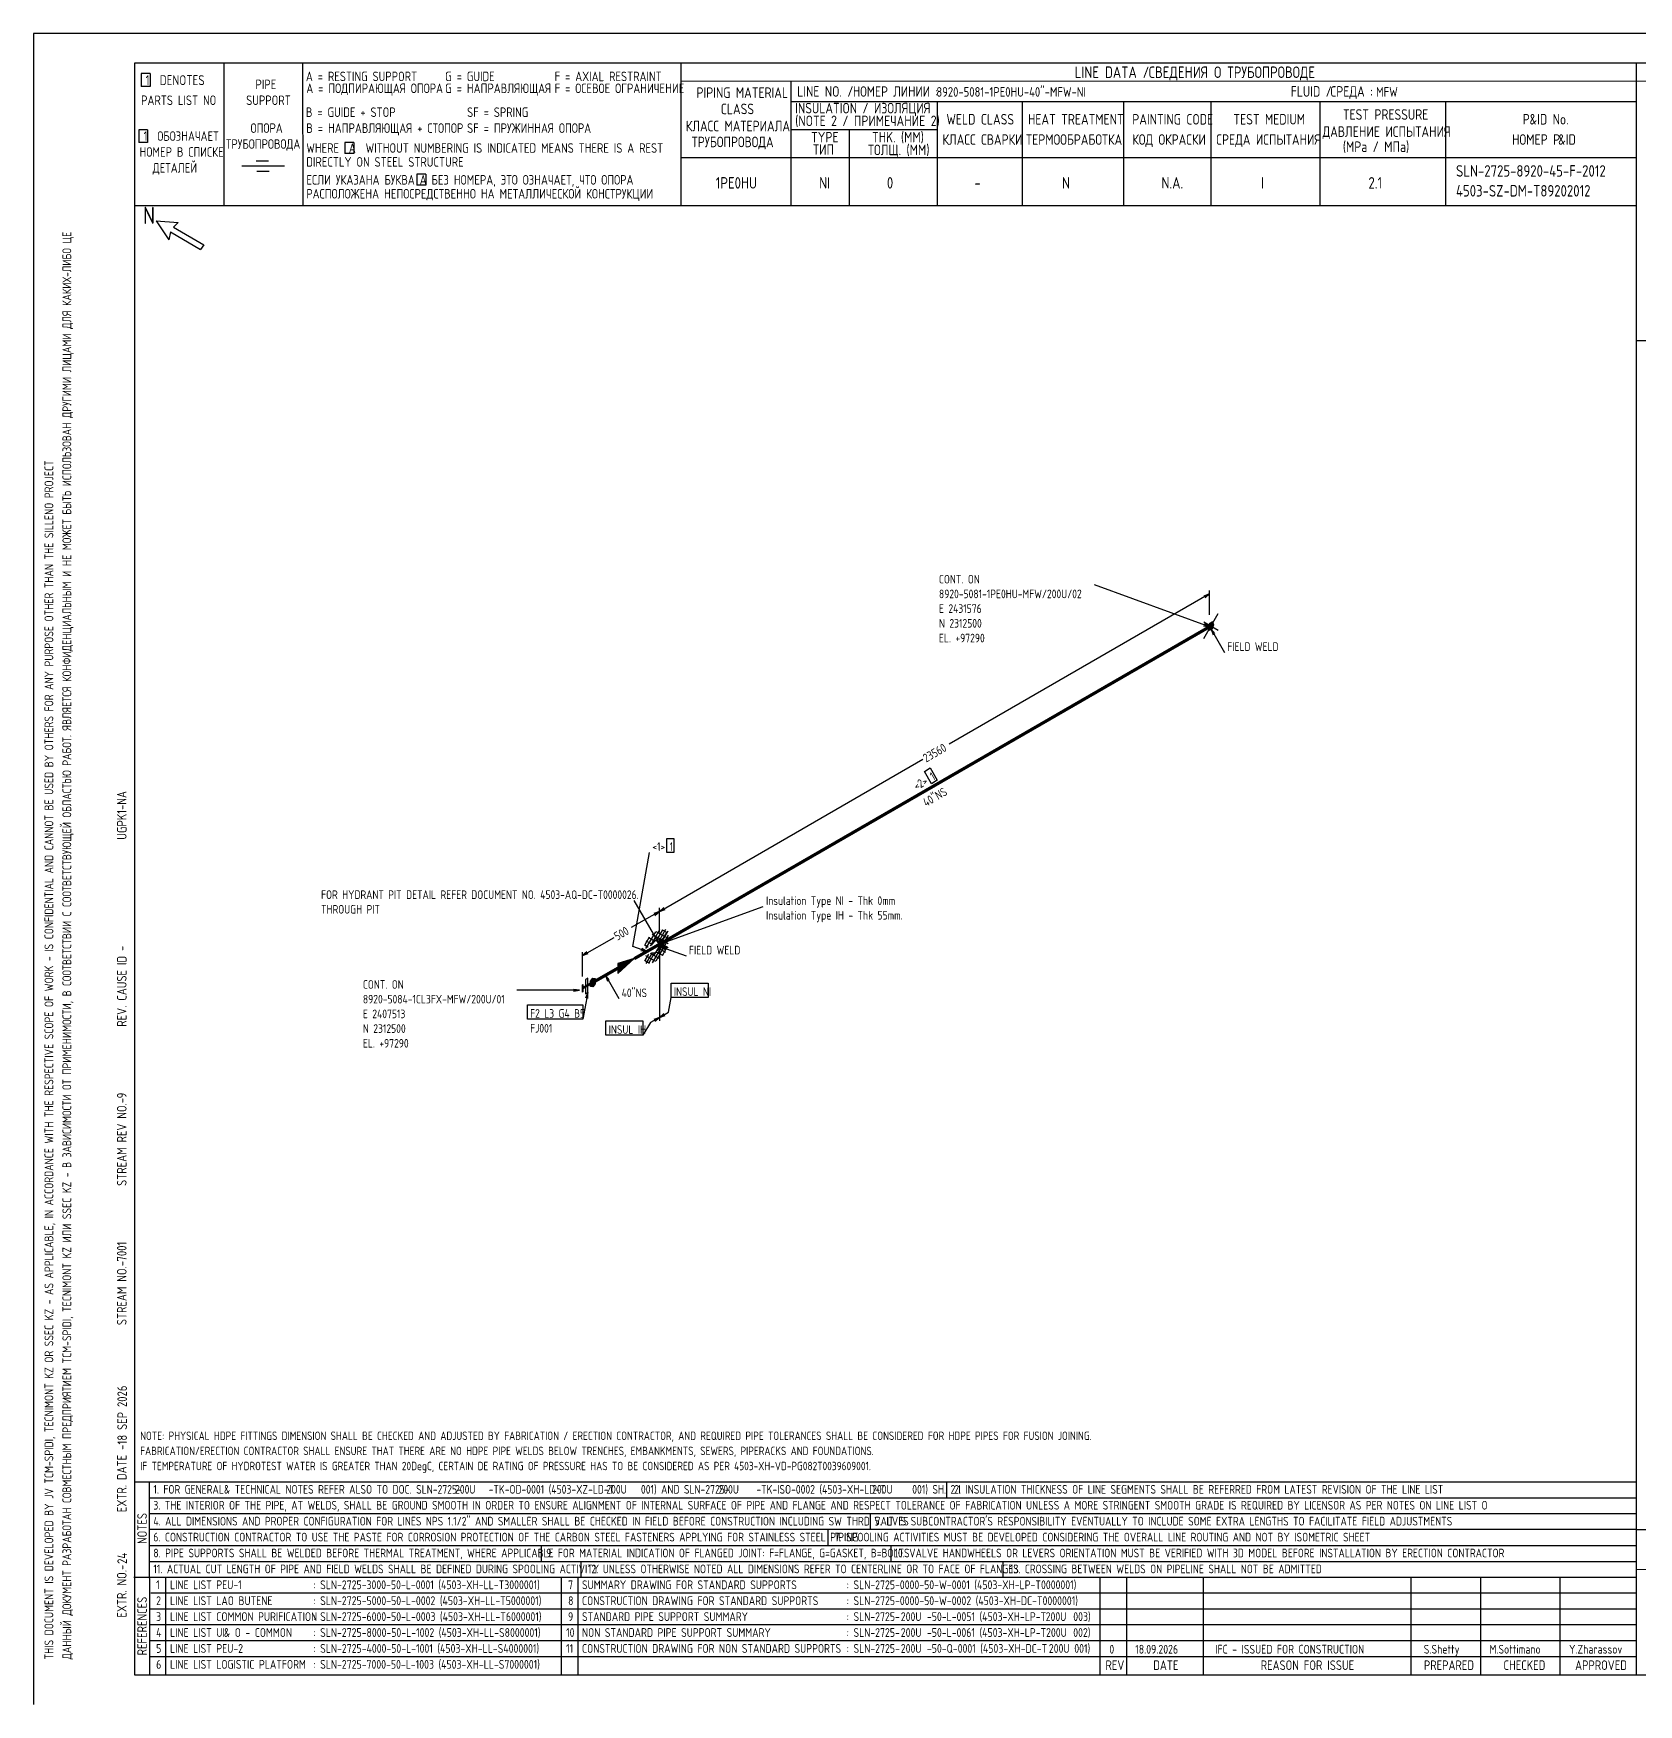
# Model space of a CAD drawing. Extents: x -1005 to 607, y -998 to 420.
# Drawn here: x 0 to 403.3, y 0 to 420 of the extents above; entities that cross this region are included whole.
import ezdxf

# ---------------------------------------------------------------- set-up
doc = ezdxf.new("R2010")
doc.units = 0
doc.styles.add('TTFN17', font='GOST type A')

msp = doc.modelspace()

# ---------------------------------------------------------------- linework, layer by layer
at = {"layer": 'GT_1', "flags": 128}
for points in [[(0, 420), (0, 0)], [(594, 420), (0, 420)], [(589.1, 412.5), (25.4, 412.5)], [(25.4, 412.5), (25.4, 7.5)], [(47.8, 412.5), (47.8, 376.7)], [(67.6, 412.5), (67.7, 376.7)], [(162.7, 412.5), (162.7, 376.7)], [(402.7, 412.5), (402.7, 7.5)], [(29.3, 409.9), (27.1, 409.9)], [(27.1, 409.9), (27.1, 406.7)], [(29.3, 409.9), (29.3, 406.7)], [(589.1, 408), (162.7, 407.9)], [(190.3, 407.8), (190.3, 376.7)], [(29.3, 406.7), (27.1, 406.7)], [(190.3, 402.9), (402.7, 402.9)], [(227.1, 402.9), (227.1, 376.7)], [(248.4, 402.9), (248.4, 376.8)], [(273.9, 402.9), (273.9, 376.7)], [(295.8, 402.9), (295.8, 376.7)], [(323.2, 402.9), (323.2, 376.7)], [(354.8, 402.9), (354.8, 376.8)], [(28.7, 395.8), (26.5, 395.8)], [(26.5, 395.8), (26.5, 392.6)], [(28.7, 395.8), (28.7, 392.6)], [(227.1, 395.8), (190.3, 395.8)], [(205, 395.8), (205, 376.7)], [(28.7, 392.6), (26.5, 392.6)], [(80.5, 392.6), (78.2, 392.6)], [(78.2, 392.6), (78.2, 389.8)], [(80.5, 392.6), (80.5, 389.8)], [(63.1, 386.6), (52.4, 386.6)], [(59.1, 387.9), (56, 387.9)], [(80.5, 389.8), (78.2, 389.8)], [(230.2, 388.7), (162.7, 388.7)], [(402.7, 388.7), (226.9, 388.7)], [(59.2, 385.3), (56.1, 385.3)], [(98.6, 384.6), (96.3, 384.6)], [(96.3, 384.6), (96.3, 381.9)], [(98.6, 384.6), (98.6, 381.9)], [(98.6, 381.9), (96.3, 381.9)], [(402.7, 376.7), (25.4, 376.7)], [(30.8, 372.9), (34, 368.1)], [(30.8, 372.9), (36.4, 372.5)], [(34.4, 370.1), (34, 368.1)], [(34.4, 370.1), (42, 365.7)], [(36.4, 372.5), (35.2, 371.3)], [(35.2, 371.3), (42.8, 366.9)], [(42.8, 366.9), (42, 365.7)], [(402.7, 342.86), (589, 342.86)], [(295.5, 279.12), (230.1, 241.4)], [(295.5, 270.88), (266.62, 281.38)], [(294.38, 278.15), (295.5, 279.12), (294.07, 278.6)], [(295.5, 273.88), (295.5, 280.02)], [(294.07, 267.95), (297.68, 274.25)], [(294, 271.1), (295.5, 270.88), (294.23, 271.62)], [(294.07, 272.15), (297.68, 270.05)], [(295.5, 270.05), (296.25, 270.43), (296.62, 271.48), (296.25, 272.15), (295.5, 271.7), (295.12, 270.65), (295.5, 270.05)], [(295.16, 270.6), (296.31, 270.6)], [(295.18, 270.8), (296.38, 270.8)], [(295.25, 271), (296.45, 271)], [(295.28, 270.4), (296.2, 270.4)], [(295.32, 271.2), (296.53, 271.2)], [(295.39, 271.4), (296.6, 271.4)], [(295.46, 271.6), (296.56, 271.6)], [(295.67, 271.8), (296.44, 271.8)], [(296.85, 269.15), (295.88, 270.27), (296.4, 268.85)], [(295.88, 270.27), (299.25, 264.43)], [(157.28, 199.32), (223.5, 237.57)], [(223.88, 234.5), (225.3, 235.4), (227.1, 232.32), (225.68, 231.43), (223.88, 234.5)], [(159.15, 217.7), (160.88, 217.7), (160.88, 214.18), (159.15, 214.18), (159.15, 217.7)], [(154.12, 189.28), (150.6, 190.55), (154.8, 214.18)], [(157.28, 191.07), (150.9, 202.1)], [(157.28, 199.32), (150.15, 195.28)], [(156.15, 198.35), (157.28, 199.32), (155.85, 198.8)], [(157.28, 191.07), (183.38, 200.6)], [(158.4, 200.3), (157.28, 199.32), (158.7, 199.85)], [(157.28, 194.07), (157.28, 200.22)], [(157.28, 194.07), (157.28, 200.22)], [(156.3, 194.22), (153.82, 190.03)], [(157.28, 194.68), (154.95, 190.62)], [(155.47, 193.62), (159.45, 191.3)], [(159.45, 193.4), (155.47, 186.43)], [(155.85, 188.15), (159.45, 194.45)], [(156.38, 194.3), (159.6, 192.5)], [(158.03, 194.75), (156.53, 192.12)], [(158.85, 194.82), (157.28, 192.12)], [(159.07, 194.07), (157.65, 191.6)], [(157.95, 194.75), (159.22, 194)], [(137.93, 188.22), (145.88, 192.8)], [(139.05, 189.2), (137.93, 188.22), (139.35, 188.75)], [(137.93, 182.97), (137.93, 189.12)], [(152.62, 189.5), (154.12, 189.28), (152.85, 190.03)], [(154.72, 192.88), (153.53, 190.78)], [(153.6, 190.93), (154.43, 190.32)], [(153.9, 191.97), (155.47, 191.07)], [(154.65, 192.8), (156.15, 191.9)], [(155.32, 189.05), (155.32, 189.05), (155.62, 188.9), (156, 188.9), (156.38, 189.12), (156.75, 189.43), (157.05, 189.8), (157.43, 190.32), (157.57, 190.85), (157.65, 191.3), (157.57, 191.75), (157.43, 192.05), (157.05, 192.2), (156.75, 192.2), (156.38, 192.05), (156, 191.82), (155.62, 191.38), (155.25, 190.85)], [(155.85, 192.35), (159.45, 190.25)], [(156.3, 192.2), (157.28, 191.07), (156.75, 192.5)], [(159.6, 192.43), (156.38, 186.8)], [(156.53, 189.12), (158.03, 188.38)], [(157.28, 190.25), (158.03, 190.62), (158.4, 191.68), (158.03, 192.35), (157.28, 191.9), (156.9, 190.85), (157.28, 190.25)], [(156.93, 190.8), (158.09, 190.8)], [(156.95, 191), (158.16, 191)], [(157.03, 191.2), (158.23, 191.2)], [(157.06, 190.6), (157.97, 190.6)], [(157.1, 191.4), (158.3, 191.4)], [(157.17, 191.6), (158.37, 191.6)], [(157.24, 191.8), (158.33, 191.8)], [(158.55, 191.82), (157.28, 191.07), (158.78, 191.3)], [(157.28, 190.03), (158.85, 189.12)], [(157.28, 189.57), (157.28, 171.8)], [(157.28, 189.57), (157.28, 171.8)], [(157.44, 192), (158.22, 192)], [(157.65, 191.15), (159.07, 190.18)], [(159.15, 190.25), (157.65, 190.47), (158.93, 189.72)], [(157.65, 190.47), (164.03, 188.15)], [(159.22, 190.4), (157.95, 188.15)], [(146.85, 185.07), (146.85, 183.72), (150.97, 187.47), (146.85, 186.28), (146.85, 183.88), (150.6, 187.25), (146.85, 186.2), (146.85, 184.1), (150.15, 187.03), (146.85, 185.97), (146.85, 184.25), (149.78, 186.72), (146.85, 185.82), (146.85, 184.4), (149.4, 186.57), (146.85, 185.68), (146.85, 184.55), (148.95, 186.28), (146.85, 185.53), (146.85, 184.78), (148.65, 186.12), (146.85, 185.3), (146.85, 184.93), (148.2, 185.82), (146.85, 185.15), (146.85, 185.07), (150.97, 187.47)], [(153.53, 187.1), (154.8, 186.35)], [(154.5, 188.6), (153.6, 187.03)], [(153.82, 188.22), (156.3, 186.8)], [(155.47, 188.97), (153.9, 186.28)], [(156.07, 188.9), (154.65, 186.43)], [(154.95, 188.82), (157.28, 187.47)], [(137.93, 180.2), (140.55, 181.7)], [(137.93, 179.97), (140.55, 181.47)], [(140.55, 181.32), (137.93, 179.82)], [(137.93, 179.07), (138.07, 179.15), (137.93, 180.88), (138.07, 180.95), (137.93, 179.07), (137.93, 180.88)], [(138.07, 180.95), (138.07, 179.15)], [(138.68, 180.43), (138.68, 178.62), (139.28, 178.93), (139.28, 182.53), (138.68, 182.22), (138.68, 180.43)], [(141.15, 181.18), (140.55, 180.35), (139.95, 180.5), (139.95, 181.78), (140.55, 182.6), (141.15, 182.45), (141.15, 181.18)], [(139.95, 181.6), (141.15, 181.6)], [(139.95, 181.4), (141.15, 181.4)], [(139.95, 181.2), (141.15, 181.2)], [(139.95, 181), (141.02, 181)], [(139.95, 180.8), (140.88, 180.8)], [(139.95, 180.6), (140.73, 180.6)], [(139.97, 181.8), (141.15, 181.8)], [(140.11, 182), (141.15, 182)], [(140.26, 182.2), (141.15, 182.2)], [(140.41, 182.4), (141.15, 182.4)], [(144.68, 182.15), (143.7, 183.28), (144.22, 181.85)], [(143.7, 183.28), (147.07, 177.43)], [(160.2, 181.32), (169.5, 181.32), (169.5, 177.72), (160.2, 177.72), (160.2, 181.32)], [(137.18, 179.53), (121.42, 179.53)], [(135.68, 179.3), (137.18, 179.53), (135.68, 179.75)], [(139.28, 178.93), (138.07, 172.25)], [(139.28, 177.43), (139.28, 178.93), (138.75, 177.5)], [(159.53, 174.05), (160.2, 177.72)], [(124.12, 175.85), (138.07, 175.85), (138.07, 172.25), (124.12, 172.25), (124.12, 175.85)], [(157.28, 172.7), (155.03, 171.43)], [(156.15, 171.72), (157.28, 172.7), (155.85, 172.18)], [(157.28, 172.7), (159.53, 174.05)], [(158.4, 173.68), (157.28, 172.7), (158.7, 173.22)], [(143.85, 171.8), (153.15, 171.8), (153.15, 168.2), (143.85, 168.2), (143.85, 171.8)], [(155.03, 171.43), (153.15, 168.2)], [(25.3, 56), (402.7, 56)], [(29.1, 56), (29.2, 7.5)], [(229.4, 56), (229.4, 52)], [(29.1, 52), (402.7, 52)], [(29.1, 48), (402.7, 48)], [(210.2, 48), (210.2, 44)], [(402.7, 44), (29.1, 44)], [(199.6, 44), (199.6, 40)], [(402.7, 44), (589.1, 44)], [(29.2, 40), (402.7, 40)], [(127.6, 40), (127.6, 36)], [(215.4, 40), (215.4, 36)], [(29.1, 36), (402.7, 36)], [(137.5, 36), (137.5, 32)], [(243.6, 36), (243.6, 32)], [(402.7, 34), (589.1, 33.9)], [(25.2, 32), (402.7, 32)], [(33.2, 32), (33.2, 7.6)], [(132.6, 32), (132.6, 7.6)], [(136.8, 32), (136.8, 7.6)], [(267.9, 32), (267.9, 7.5)], [(274.6, 32), (274.6, 7.5)], [(293.9, 32), (293.9, 7.5)], [(346.1, 32), (346.1, 7.5)], [(363.6, 32), (363.6, 7.5)], [(383.5, 32), (383.5, 7.5)], [(402.7, 28), (29.5, 28)], [(402.7, 24), (29.1, 24)], [(402.7, 20), (29.1, 20)], [(402.7, 16), (29.1, 16)], [(402.7, 12), (29.2, 12)], [(25.4, 7.5), (589.1, 7.5)], [(0, 0), (0, 0)]]:
    msp.add_lwpolyline(points, dxfattribs=at)
at = {"layer": 'GT_1', "const_width": 0.8, "flags": 128}
for points in [[(157.28, 191.07), (295.5, 270.88)], [(150.97, 187.47), (157.28, 191.07)], [(140.55, 181.47), (146.85, 185.07)]]:
    msp.add_lwpolyline(points, dxfattribs=at)

# ---------------------------------------------------------------- texts
at = {"layer": 'GT_1', "style": 'TTFN17'}
for s, height, p in [('LINE DATA /', 2.8875, (261.63, 408.8)), ('СВЕДЕНИЯ О ТРУБОПРОВОДЕ', 2.8875, (280.23, 408.8)), (' 1  DENOTES', 2.5025, (26.88, 407)), (' PIPE', 2.406, (54.56, 406)), ('A = RESTING SUPPORT', 2.4062, (68.46, 408)), ('A = ПОДПИРАЮЩАЯ ОПОРА', 2.4062, (68.56, 405)), ('G = GUIDE', 2.406, (103.46, 408)), ('G = НАПРАВЛЯЮЩАЯ', 2.4062, (103.46, 405)), ('F = AXIAL RESTRAINT', 2.4062, (130.96, 408)), ('F = ОСЕВОЕ ОГРАНИЧЕНИЕ', 2.4062, (130.96, 405)), ('PARTS LIST NO', 2.4062, (27.06, 402)), ('SUPPORT', 2.406, (53.46, 402)), ('PIPING MATERIAL', 2.6469, (166.6, 403.8)), ('LINE NO. /', 2.647, (191.9, 404.1)), ('НОМЕР ЛИНИИ :', 2.5987, (205.89, 404.1)), ('8920-5081-1PE0HU-40"-MFW-NI', 2.4062, (226.86, 404.1)), ('FLUID /', 2.647, (315.9, 404.1)), ('СРЕДА :', 2.647, (325.9, 404.1)), ('MFW', 2.406, (337.36, 404.1)), ('B = GUIDE + STOP', 2.4062, (68.46, 399)), ('SF = SPRING', 2.4062, (108.96, 399)), ('CLASS', 2.647, (172.7, 399.7)), ('(NOTE 2 / ПРИМЕЧАНИЕ 2)', 2.6469, (191.4, 396.7)), ('INSULATION / ИЗОЛЯЦИЯ', 2.6469, (191.4, 399.9)), ('WELD CLASS', 2.647, (229.4, 397.1)), ('HEAT TREATMENT', 2.6469, (249.9, 397.1)), ('PAINTING CODE', 2.6469, (276.1, 397.1)), ('TEST MEDIUM', 2.6469, (301.5, 397.1)), ('TEST PRESSURE', 2.6469, (329, 398.3)), ('P', 2.65, (374.2, 397.1)), ('&ID No.', 2.647, (375.91, 397.1)), (' 1  ОБОЗНАЧАЕТ', 2.4062, (26.46, 393)), ('ОПОРА', 2.406, (54.56, 395)), ('B = НАПРАВЛЯЮЩАЯ + СТОПОР', 2.4062, (68.56, 395)), ('SF = ПРУЖИННАЯ ОПОРА', 2.4062, (108.96, 395)), ('КЛАСС МАТЕРИАЛА', 2.6469, (163.9, 395.4)), ('TYPE', 2.647, (195.4, 392.6)), ('THK. (MM)', 2.647, (210.7, 392.6)), ('ДАВЛЕНИЕ ИСПЫТАНИЯ', 2.6469, (323.9, 394)), ('НОМЕР В СПИСКЕ', 2.4062, (26.66, 389)), ('ТРУБОПРОВОДА', 2.4062, (48.36, 391)), ('WHERE  A  WITHOUT NUMBERING IS INDICATED MEANS THERE IS A REST', 2.4062, (68.56, 390)), ('ТРУБОПРОВОДА', 2.6469, (165.4, 391.4)), ('ТИП', 2.647, (195.9, 389.5)), ('ТОЛЩ. (ММ)', 2.647, (209.7, 389.4)), ('КЛАСС СВАРКИ', 2.6469, (228.4, 392)), ('ТЕРМООБРАБОТКА', 2.6469, (249.4, 392)), ('КОД ОКРАСКИ', 2.6469, (276.1, 392)), ('СРЕДА ИСПЫТАНИЯ', 2.6469, (297.2, 392)), ('(MPa / МПа)', 2.6469, (329, 390.2)), ('НОМЕР P', 2.647, (371.5, 392)), ('&ID', 2.647, (383.1, 392)), ('ДЕТАЛЕЙ', 2.406, (29.96, 385)), ('DIRECTLY ON STEEL STRUCTURE', 2.4062, (68.56, 386.5)), ('SLN-2725-8920-45-F-2012', 2.8875, (357.43, 384)), ('ЕСЛИ УКАЗАНА БУКВА A БЕЗ НОМЕРА, ЭТО ОЗНАЧАЕТ, ЧТО ОПОРА', 2.4062, (68.56, 382)), ('1PE0HU', 2.888, (171.43, 381)), ('NI', 2.888, (197.43, 381)), ('0', 2.89, (214.43, 381)), ('-', 2.89, (236.43, 381)), ('N', 2.89, (258.43, 381)), ('N.A.', 2.888, (283.43, 381)), ('I', 2.89, (308.43, 381)), ('2.1', 2.888, (335.43, 381)), ('РАСПОЛОЖЕНА НЕПОСРЕДСТВЕННО НА МЕТАЛЛИЧЕСКОЙ КОНСТРУКЦИИ', 2.4062, (68.56, 378.5)), ('4503-SZ-DM-T89202012', 2.8875, (357.43, 379)), ('N', 4.33, (27.55, 372.1)), ('CONT. ON', 2.166, (227.52, 281.75)), ('8920-5081-1PE0HU-MFW/200U/02', 2.1656, (227.52, 278.05)), ('E 2431576', 2.166, (227.52, 274.36)), ('N 2312500', 2.166, (227.52, 270.66)), ('EL. +97290', 2.166, (227.52, 266.96)), ('FIELD WELD', 2.166, (299.95, 264.8)), ('<1>', 2.166, (155.5, 214.55)), ('1', 2.17, (159.86, 214.55)), ('FOR HYDRANT PIT DETAIL REFER DOCUMENT NO. 4503-AQ-DC-T0000026.', 2.1656, (72.27, 202.47)), ('Insulation Type NI - Thk 0mm', 2.1656, (184.07, 200.97)), ('THROUGH PIT', 2.1656, (72.27, 198.78)), ('Insulation Type IH - Thk 55mm.', 2.1656, (184.07, 197.28)), ('FIELD WELD', 2.166, (164.72, 188.53)), ('CONT. ON', 2.166, (82.78, 179.9)), ('8920-5084-1CL3FX-MFW/200U/01', 2.1656, (82.78, 176.2)), ('40"NS', 2.166, (147.78, 177.8)), ('INSUL NI', 2.166, (160.9, 178.1)), ('E 2407513', 2.166, (82.78, 172.5)), ('F2 L3 G4 B5', 2.1656, (124.8, 172.62)), ('N 2312500', 2.166, (82.78, 168.81)), ('FJ001', 2.166, (124.8, 168.88)), ('INSUL IH', 2.166, (144.54, 168.57)), ('EL. +97290', 2.166, (82.78, 165.11)), ('NOTE: PHYSICAL HDPE FITTINGS DIMENSION SHALL BE CHECKED AND ADJUSTED BY FABRICATION / ERECTION CONTRACTOR, AND REQUIRED PIPE TOLERANCES SHALL BE CONSIDERED FOR HDPE PIPES FOR FUSION JOINING.', 2.1175, (26.82, 66.5)), ('FABRICATION/ERECTION CONTRACTOR SHALL ENSURE THAT THERE ARE NO HDPE PIPE WELDS BELOW TRENCHES, EMBANKMENTS, SEWERS, PIPERACKS AND FOUNDATIONS.', 2.1175, (26.82, 62.7)), ('IF TEMPERATURE OF HYDROTEST WATER IS GREATER THAN 20DegC, CERTAIN DE RATING OF PRESSURE HAS TO BE CONSIDERED AS PER 4503-XH-VD-PG082T0039609001.', 2.1175, (26.82, 58.9)), ('1. FOR GENERAL', 2.1849, (30.13, 53)), ('& TECHNICAL NOTES REFER ALSO TO DOC. SLN-2725-      -TK-OD-0001 (4503-XZ-LD-T      001) AND SLN-2725-      -TK-ISO-0002 (4503-XH-LD-T      001) SH. 2.1', 2.18487, (47.87, 53)), ('200U', 2.185, (105.93, 53)), ('200U', 2.185, (143.93, 53)), ('200U', 2.185, (172.13, 53)), ('200U', 2.185, (210.73, 53)), ('2. INSULATION THICKNESS OF LINE SEGMENTS SHALL BE REFERRED FROM LATEST REVISION OF THE LINE LIST', 2.1849, (231.33, 53)), ('3. THE INTERIOR OF THE PIPE, AT WELDS, SHALL BE GROUND SMOOTH IN ORDER TO ENSURE ALIGNMENT OF INTERNAL SURFACE OF PIPE AND FLANGE AND RESPECT TOLERANCE OF FABRICATION UNLESS A MORE STRINGENT SMOOTH GRADE IS REQUIRED BY LICENSOR AS PER NOTES ON LINE LIST O', 2.18487, (30.13, 49)), ('4. ALL DIMENSIONS AND PROPER CONFIGURATION FOR LINES NPS 1.1/2" AND SMALLER SHALL BE CHECKED IN FIELD BEFORE CONSTRUCTION INCLUDING SW THRD VALVES', 2.18487, (30.13, 45)), ("5. IT IS SUBCONTRACTOR'S RESPONSIBILITY EVENTUALLY TO INCLUDE SOME EXTRA LENGTHS TO FACILITATE FIELD ADJUSTMENTS", 2.18487, (211.33, 45)), ('6. CONSTRUCTION CONTRACTOR TO USE THE PASTE FOR CORROSION PROTECTION OF THE CARBON STEEL FASTENERS APPLYING FOR STAINLESS STEEL PIPING', 2.18487, (30.13, 41)), ('7. SPOOLING ACTIVITIES MUST BE DEVELOPED CONSIDERING THE OVERALL LINE ROUTING AND NOT BY ISOMETRIC SHEET', 2.18487, (201.33, 41)), ('8. PIPE SUPPORTS SHALL BE WELDED BEFORE THERMAL TREATMENT, WHERE APPLICABLE', 2.1849, (30.13, 37)), ('9. FOR MATERIAL INDICATION OF FLANGED JOINT: F=FLANGE, G=GASKET, B=BOLTS', 2.1849, (128.83, 37)), ('10. VALVE HANDWHEELS OR LEVERS ORIENTATION MUST BE VERIFIED WITH 3D MODEL BEFORE INSTALLATION BY ERECTION CONTRACTOR', 2.18487, (216.33, 37)), ('11. ACTUAL CUT LENGTH OF PIPE AND FIELD WELDS SHALL BE DEFINED DURING SPOOLING ACTIVITY', 2.1849, (30.13, 33)), ('12. UNLESS OTHERWISE NOTED ALL DIMENSIONS REFER TO CENTERLINE OR TO FACE OF FLANGES', 2.1849, (139.33, 33)), ('13. CROSSING BETWEEN WELDS ON PIPELINE SHALL NOT BE ADMITTED', 2.1849, (245.33, 33)), ('1', 2.21, (30.83, 29)), ('LINE LIST PEU-1', 2.2138, (34.33, 29)), (': SLN-2725-3000-50-L-0001 (4503-XH-LL-T3000001)', 2.2138, (70.33, 29)), ('7', 2.21, (134.33, 29)), ('SUMMARY DRAWING FOR STANDARD SUPPORTS', 2.2138, (137.83, 29)), (': SLN-2725-0000-50-W-0001 (4503-XH-LP-T0000001)', 2.2138, (204.33, 29)), ('2', 2.21, (30.83, 25)), ('LINE LIST LAO BUTENE', 2.2138, (34.33, 25)), (': SLN-2725-5000-50-L-0002 (4503-XH-LL-T5000001)', 2.2138, (70.33, 25)), ('8', 2.21, (134.33, 25)), ('CONSTRUCTION DRAWING FOR STANDARD SUPPORTS', 2.2138, (137.83, 25)), (': SLN-2725-0000-50-W-0002 (4503-XH-DC-T0000001)', 2.2138, (204.33, 25)), ('3', 2.21, (30.83, 21)), ('LINE LIST COMMON PURIFICATION', 2.2138, (34.33, 21)), (': SLN-2725-6000-50-L-0003 (4503-XH-LL-T6000001)', 2.2138, (70.33, 21)), ('9', 2.21, (134.33, 21)), ('STANDARD PIPE SUPPORT SUMMARY', 2.2138, (137.83, 21)), (': SLN-2725-      -50-L-0051 (4503-XH-LP-T      003)', 2.2138, (204.33, 21)), ('200U', 2.214, (217.93, 21)), ('200U', 2.214, (254.33, 21)), ('4', 2.21, (30.83, 17)), ('LINE LIST UI', 2.2138, (34.33, 17)), ('& O - COMMON', 2.2138, (47.85, 17)), (': SLN-2725-8000-50-L-1002 (4503-XH-LL-S8000001)', 2.2138, (70.33, 17)), ('10', 2.214, (133.83, 17)), ('NON STANDARD PIPE SUPPORT SUMMARY', 2.2138, (137.83, 17)), (': SLN-2725-      -50-L-0061 (4503-XH-LP-T      002)', 2.2138, (204.33, 17)), ('200U', 2.214, (217.93, 17)), ('200U', 2.214, (254.43, 17)), ('5', 2.21, (30.83, 13)), ('LINE LIST PEU-2', 2.2138, (34.33, 13)), (': SLN-2725-4000-50-L-1001 (4503-XH-LL-S4000001)', 2.2138, (70.33, 13)), ('11', 2.214, (133.83, 13)), ('CONSTRUCTION DRAWING FOR NON STANDARD SUPPORTS', 2.2138, (137.83, 13)), (': SLN-2725-      -50-Q-0001 (4503-XH-DC-T      001)', 2.2138, (204.33, 13)), ('200U', 2.214, (217.93, 13)), ('200U', 2.214, (255.13, 13)), ('0', 2.21, (270.33, 12.8)), ('18.09.2026', 2.214, (276.83, 12.8)), ('IFC - ISSUED FOR CONSTRUCTION', 2.2138, (296.93, 12.8)), ('S.Shetty', 2.214, (349.33, 12.8)), ('M.Sottimano', 2.2138, (365.83, 12.8)), ('Y.Zharassov', 2.2138, (385.83, 12.8)), ('6', 2.21, (30.83, 9)), ('LINE LIST LOGISTIC PLATFORM', 2.2138, (34.33, 9)), (': SLN-2725-7000-50-L-1003 (4503-XH-LL-S7000001)', 2.2138, (70.33, 9)), ('REV', 2.406, (269.36, 8.7)), ('DATE', 2.406, (281.36, 8.7)), ('REASON FOR ISSUE', 2.4062, (308.36, 8.7)), ('PREPARED', 2.406, (349.36, 8.7)), ('CHECKED', 2.406, (369.36, 8.7)), ('APPROVED', 2.406, (387.36, 8.7))]:
    msp.add_text(s, height=height, dxfattribs=at).set_placement(p)
for s, height, rotation, p in [('ДАННЫЙ ДОКУМЕНТ РАЗРАБОТАН СОВМЕСТНЫМ ПРЕДПРИЯТИЕМ TCM-SPIDI, TECNIMONT KZ ИЛИ SSEC KZ - В ЗАВИСИМОСТИ ОТ ПРИМЕНИМОСТИ, В СООТВЕТСТВИИ С СООТВЕТСТВУЮЩЕЙ ОБЛАСТЬЮ РАБОТ. ЯВЛЯЕТСЯ КОНФИДЕНЦИАЛЬНЫМ И НЕ МОЖЕТ БЫТЬ ИСПОЛЬЗОВАН ДРУГИМИ ЛИЦАМИ ДЛЯ КАКИХ-ЛИБО ЦЕ', 2.21375, 90, (9.5, 11.33)), ('THIS DOCUMENT IS DEVELOPED BY JV TCM-SPIDI, TECNIMONT KZ OR SSEC KZ - AS APPLICABLE, IN ACCORDANCE WITH THE RESPECTIVE SCOPE OF WORK - IS CONFIDENTIAL AND CANNOT BE USED BY OTHERS FOR ANY PURPOSE OTHER THAN THE SILLENO PROJECT', 2.21375, 90, (5, 11.33)), ('23560', 2.166, 30, (224.33, 236.74)), ('<2>', 2.166, 30, (221.89, 229.7)), ('1', 2.17, 30, (226.07, 232.11)), ('UGPK1-NA', 2.406, 90, (23.4, 217.36)), ('40"NS', 2.166, 30, (224.28, 225.57)), ('500', 2.166, 30, (146.69, 191.95)), ('REV. CAUSE ID -', 2.4062, 90, (23.4, 170.36)), ('9', 2.41, 90, (23.4, 152.36)), ('STREAM REV NO.-', 2.4062, 90, (23.4, 130.36)), ('7001', 2.406, 90, (23.4, 111.36)), ('STREAM NO.-', 2.4062, 90, (23.4, 95.36)), ('18 SEP 2026', 2.4062, 90, (23.5, 65.36)), ('EXTR. DATE -', 2.4062, 90, (23.4, 48.36)), ('NOTES', 2.406, 90, (28.5, 40.36)), ('24', 2.406, 90, (23.5, 35.36)), ('EXTR. NO.-', 2.406, 90, (23.4, 21.86)), ('REFERENCES', 2.406, 90, (28.5, 12.36))]:
    msp.add_text(s, height=height, rotation=rotation, dxfattribs=at).set_placement(p)

doc.saveas('drawing.dxf')
